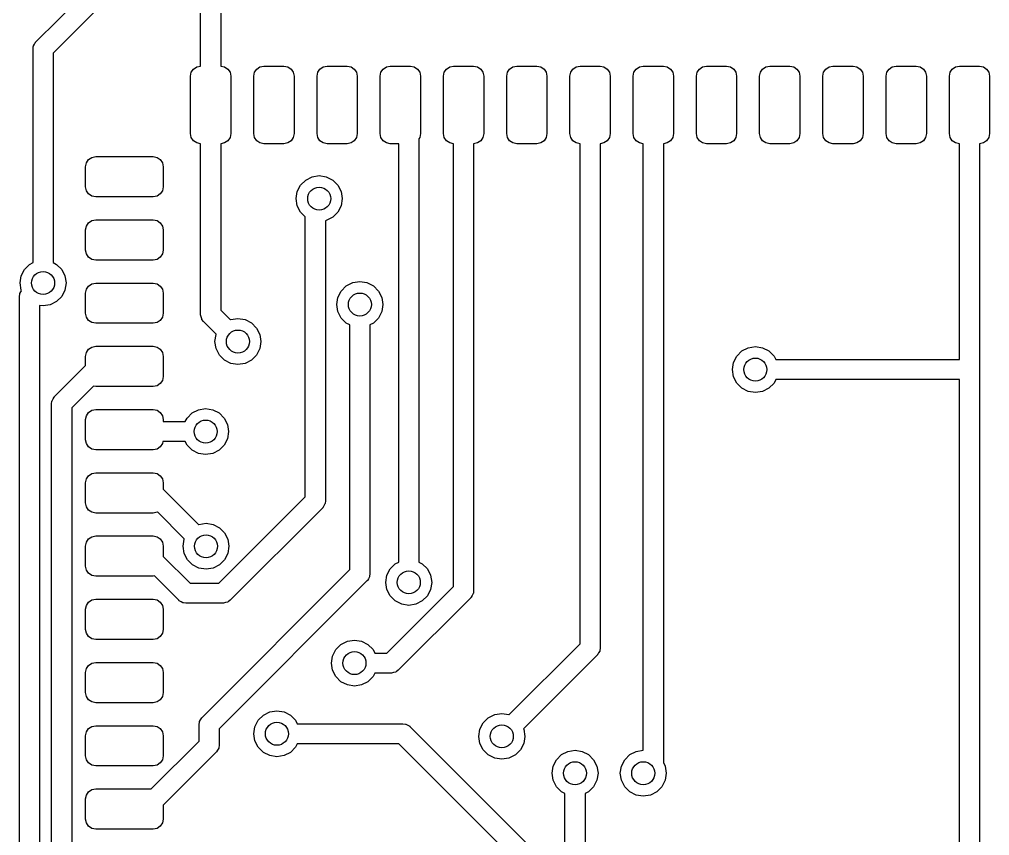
# Model space of a CAD drawing. Extents: x 50 to 376, y -141 to -43.
# Drawn here: x 180.94 to 197.82, y -80.77 to -66.57 of the extents above; entities that cross this region are included whole.
import ezdxf

# ---------------------------------------------------------------- set-up
doc = ezdxf.new("R2010")
doc.units = 0
doc.layers.add('BLACK', color=7, linetype='CONTINUOUS')

msp = doc.modelspace()

# ---------------------------------------------------------------- linework, layer by layer
at = {"layer": 'BLACK', "linetype": 'CONTINUOUS'}
for p, q in [((184.095, -67.378), (184.095, -63.4341)), ((184.445, -63.4369), (184.445, -67.378)), ((181.231, -66.9563), (183.002, -65.1855)), ((183.075, -65.6074), (181.53, -67.1525)), ((181.188, -67.0277), (181.207, -66.9958)), ((181.207, -66.9958), (181.225, -66.9629)), ((181.225, -66.9629), (181.229, -66.9603)), ((181.229, -66.9603), (181.231, -66.9563)), ((181.18, -67.08), (181.185, -67.0365)), ((181.18, -70.797), (181.18, -67.08)), ((181.185, -67.0365), (181.188, -67.0323)), ((181.188, -67.0323), (181.188, -67.0277)), ((181.53, -67.1525), (181.53, -70.797)), ((183.92, -67.553), (183.933, -67.486)), ((183.933, -67.486), (183.971, -67.4293)), ((183.971, -67.4293), (184.028, -67.3913)), ((184.028, -67.3913), (184.095, -67.378)), ((184.445, -67.378), (184.512, -67.3913)), ((184.512, -67.3913), (184.569, -67.4293)), ((184.569, -67.4293), (184.607, -67.486)), ((184.607, -67.486), (184.62, -67.553)), ((185.02, -67.553), (185.033, -67.486)), ((185.033, -67.486), (185.071, -67.4293)), ((185.071, -67.4293), (185.128, -67.3913)), ((185.128, -67.3913), (185.195, -67.378)), ((185.195, -67.378), (185.545, -67.378)), ((185.545, -67.378), (185.612, -67.3913)), ((185.612, -67.3913), (185.669, -67.4293)), ((185.669, -67.4293), (185.707, -67.486)), ((185.707, -67.486), (185.72, -67.553)), ((186.12, -67.553), (186.133, -67.486)), ((186.133, -67.486), (186.171, -67.4293)), ((186.171, -67.4293), (186.228, -67.3913)), ((186.228, -67.3913), (186.295, -67.378)), ((186.295, -67.378), (186.645, -67.378)), ((186.645, -67.378), (186.712, -67.3913)), ((186.712, -67.3913), (186.769, -67.4293)), ((186.769, -67.4293), (186.807, -67.486)), ((186.807, -67.486), (186.82, -67.553)), ((187.22, -67.553), (187.233, -67.486)), ((187.233, -67.486), (187.271, -67.4293)), ((187.271, -67.4293), (187.328, -67.3913)), ((187.328, -67.3913), (187.395, -67.378)), ((187.395, -67.378), (187.745, -67.378)), ((187.745, -67.378), (187.812, -67.3913)), ((187.812, -67.3913), (187.869, -67.4293)), ((187.869, -67.4293), (187.907, -67.486)), ((187.907, -67.486), (187.92, -67.553)), ((188.32, -67.553), (188.333, -67.486)), ((188.333, -67.486), (188.371, -67.4293)), ((188.371, -67.4293), (188.428, -67.3913)), ((188.428, -67.3913), (188.495, -67.378)), ((188.495, -67.378), (188.845, -67.378)), ((188.845, -67.378), (188.912, -67.3913)), ((188.912, -67.3913), (188.969, -67.4293)), ((188.969, -67.4293), (189.007, -67.486)), ((189.007, -67.486), (189.02, -67.553)), ((189.42, -67.553), (189.433, -67.486)), ((189.433, -67.486), (189.471, -67.4293)), ((189.471, -67.4293), (189.528, -67.3913)), ((189.528, -67.3913), (189.595, -67.378)), ((189.595, -67.378), (189.945, -67.378)), ((189.945, -67.378), (190.012, -67.3913)), ((190.012, -67.3913), (190.069, -67.4293)), ((190.069, -67.4293), (190.107, -67.486)), ((190.107, -67.486), (190.12, -67.553)), ((190.52, -67.553), (190.533, -67.486)), ((190.533, -67.486), (190.571, -67.4293)), ((190.571, -67.4293), (190.628, -67.3913)), ((190.628, -67.3913), (190.695, -67.378)), ((190.695, -67.378), (191.045, -67.378)), ((191.045, -67.378), (191.112, -67.3913)), ((191.112, -67.3913), (191.169, -67.4293)), ((191.169, -67.4293), (191.207, -67.486)), ((191.207, -67.486), (191.22, -67.553)), ((191.62, -67.553), (191.633, -67.486)), ((191.633, -67.486), (191.671, -67.4293)), ((191.671, -67.4293), (191.728, -67.3913)), ((191.728, -67.3913), (191.795, -67.378)), ((191.795, -67.378), (192.145, -67.378)), ((192.145, -67.378), (192.212, -67.3913)), ((192.212, -67.3913), (192.269, -67.4293)), ((192.269, -67.4293), (192.307, -67.486)), ((192.307, -67.486), (192.32, -67.553)), ((192.72, -67.553), (192.733, -67.486)), ((192.733, -67.486), (192.771, -67.4293)), ((192.771, -67.4293), (192.828, -67.3913)), ((192.828, -67.3913), (192.895, -67.378)), ((192.895, -67.378), (193.245, -67.378)), ((193.245, -67.378), (193.312, -67.3913)), ((193.312, -67.3913), (193.369, -67.4293)), ((193.369, -67.4293), (193.407, -67.486)), ((193.407, -67.486), (193.42, -67.553)), ((193.82, -67.553), (193.833, -67.486)), ((193.833, -67.486), (193.871, -67.4293)), ((193.871, -67.4293), (193.928, -67.3913)), ((193.928, -67.3913), (193.995, -67.378)), ((193.995, -67.378), (194.345, -67.378)), ((194.345, -67.378), (194.412, -67.3913)), ((194.412, -67.3913), (194.469, -67.4293)), ((194.469, -67.4293), (194.507, -67.486)), ((194.507, -67.486), (194.52, -67.553)), ((194.92, -67.553), (194.933, -67.486)), ((194.933, -67.486), (194.971, -67.4293)), ((194.971, -67.4293), (195.028, -67.3913)), ((195.028, -67.3913), (195.095, -67.378)), ((195.095, -67.378), (195.445, -67.378)), ((195.445, -67.378), (195.512, -67.3913)), ((195.512, -67.3913), (195.569, -67.4293)), ((195.569, -67.4293), (195.607, -67.486)), ((195.607, -67.486), (195.62, -67.553)), ((196.02, -67.553), (196.033, -67.486)), ((196.033, -67.486), (196.071, -67.4293)), ((196.071, -67.4293), (196.128, -67.3913)), ((196.128, -67.3913), (196.195, -67.378)), ((196.195, -67.378), (196.545, -67.378)), ((196.545, -67.378), (196.612, -67.3913)), ((196.612, -67.3913), (196.669, -67.4293)), ((196.669, -67.4293), (196.707, -67.486)), ((196.707, -67.486), (196.72, -67.553)), ((197.12, -67.553), (197.133, -67.486)), ((197.133, -67.486), (197.171, -67.4293)), ((197.171, -67.4293), (197.228, -67.3913)), ((197.228, -67.3913), (197.295, -67.378)), ((197.295, -67.378), (197.645, -67.378)), ((197.645, -67.378), (197.712, -67.3913)), ((197.712, -67.3913), (197.769, -67.4293)), ((197.769, -67.4293), (197.807, -67.486)), ((197.807, -67.486), (197.82, -67.553)), ((183.92, -68.553), (183.92, -67.553)), ((184.62, -67.553), (184.62, -68.553)), ((185.02, -68.553), (185.02, -67.553)), ((185.72, -67.553), (185.72, -68.553)), ((186.12, -68.553), (186.12, -67.553)), ((186.82, -67.553), (186.82, -68.553)), ((187.22, -68.553), (187.22, -67.553)), ((187.92, -67.553), (187.92, -68.553)), ((188.32, -68.553), (188.32, -67.553)), ((189.02, -67.553), (189.02, -68.553)), ((189.42, -68.553), (189.42, -67.553)), ((190.12, -67.553), (190.12, -68.553)), ((190.52, -68.553), (190.52, -67.553)), ((191.22, -67.553), (191.22, -68.553)), ((191.62, -68.553), (191.62, -67.553)), ((192.32, -67.553), (192.32, -68.553)), ((192.72, -68.553), (192.72, -67.553)), ((193.42, -67.553), (193.42, -68.553)), ((193.82, -68.553), (193.82, -67.553)), ((194.52, -67.553), (194.52, -68.553)), ((194.92, -68.553), (194.92, -67.553)), ((195.62, -67.553), (195.62, -68.553)), ((196.02, -68.553), (196.02, -67.553)), ((196.72, -67.553), (196.72, -68.553)), ((197.12, -68.553), (197.12, -67.553)), ((197.82, -67.553), (197.82, -68.553)), ((183.933, -68.62), (183.92, -68.553)), ((183.971, -68.6767), (183.933, -68.62)), ((184.028, -68.7147), (183.971, -68.6767)), ((184.569, -68.6767), (184.512, -68.7147)), ((184.607, -68.62), (184.569, -68.6767)), ((184.62, -68.553), (184.607, -68.62)), ((185.033, -68.62), (185.02, -68.553)), ((185.071, -68.6767), (185.033, -68.62)), ((185.128, -68.7147), (185.071, -68.6767)), ((185.669, -68.6767), (185.612, -68.7147)), ((185.707, -68.62), (185.669, -68.6767)), ((185.72, -68.553), (185.707, -68.62)), ((186.133, -68.62), (186.12, -68.553)), ((186.171, -68.6767), (186.133, -68.62)), ((186.228, -68.7147), (186.171, -68.6767)), ((186.769, -68.6767), (186.712, -68.7147)), ((186.807, -68.62), (186.769, -68.6767)), ((186.82, -68.553), (186.807, -68.62)), ((187.233, -68.62), (187.22, -68.553)), ((187.271, -68.6767), (187.233, -68.62)), ((187.328, -68.7147), (187.271, -68.6767)), ((187.907, -68.62), (187.892, -68.6425)), ((187.892, -68.6425), (187.892, -76.0056)), ((187.92, -68.553), (187.907, -68.62)), ((188.333, -68.62), (188.32, -68.553)), ((188.371, -68.6767), (188.333, -68.62)), ((188.428, -68.7147), (188.371, -68.6767)), ((188.969, -68.6767), (188.912, -68.7147)), ((189.007, -68.62), (188.969, -68.6767)), ((189.02, -68.553), (189.007, -68.62)), ((189.433, -68.62), (189.42, -68.553)), ((189.471, -68.6767), (189.433, -68.62)), ((189.528, -68.7147), (189.471, -68.6767)), ((190.069, -68.6767), (190.012, -68.7147)), ((190.107, -68.62), (190.069, -68.6767)), ((190.12, -68.553), (190.107, -68.62)), ((190.533, -68.62), (190.52, -68.553)), ((190.571, -68.6767), (190.533, -68.62)), ((190.628, -68.7147), (190.571, -68.6767)), ((191.169, -68.6767), (191.112, -68.7147)), ((191.207, -68.62), (191.169, -68.6767)), ((191.22, -68.553), (191.207, -68.62)), ((191.633, -68.62), (191.62, -68.553)), ((191.671, -68.6767), (191.633, -68.62)), ((191.728, -68.7147), (191.671, -68.6767)), ((192.269, -68.6767), (192.212, -68.7147)), ((192.307, -68.62), (192.269, -68.6767)), ((192.32, -68.553), (192.307, -68.62)), ((192.733, -68.62), (192.72, -68.553)), ((192.771, -68.6767), (192.733, -68.62)), ((192.828, -68.7147), (192.771, -68.6767)), ((193.369, -68.6767), (193.312, -68.7147)), ((193.407, -68.62), (193.369, -68.6767)), ((193.42, -68.553), (193.407, -68.62)), ((193.833, -68.62), (193.82, -68.553)), ((193.871, -68.6767), (193.833, -68.62)), ((193.928, -68.7147), (193.871, -68.6767)), ((194.469, -68.6767), (194.412, -68.7147)), ((194.507, -68.62), (194.469, -68.6767)), ((194.52, -68.553), (194.507, -68.62)), ((194.933, -68.62), (194.92, -68.553)), ((194.971, -68.6767), (194.933, -68.62)), ((195.028, -68.7147), (194.971, -68.6767)), ((195.569, -68.6767), (195.512, -68.7147)), ((195.607, -68.62), (195.569, -68.6767)), ((195.62, -68.553), (195.607, -68.62)), ((196.033, -68.62), (196.02, -68.553)), ((196.071, -68.6767), (196.033, -68.62)), ((196.128, -68.7147), (196.071, -68.6767)), ((196.669, -68.6767), (196.612, -68.7147)), ((196.707, -68.62), (196.669, -68.6767)), ((196.72, -68.553), (196.707, -68.62)), ((197.133, -68.62), (197.12, -68.553)), ((197.171, -68.6767), (197.133, -68.62)), ((197.228, -68.7147), (197.171, -68.6767)), ((197.769, -68.6767), (197.712, -68.7147)), ((197.807, -68.62), (197.769, -68.6767)), ((197.82, -68.553), (197.807, -68.62)), ((184.095, -68.728), (184.028, -68.7147)), ((184.095, -71.6954), (184.095, -68.728)), ((184.512, -68.7147), (184.445, -68.728)), ((184.445, -68.728), (184.445, -71.6229)), ((185.195, -68.728), (185.128, -68.7147)), ((185.545, -68.728), (185.195, -68.728)), ((185.612, -68.7147), (185.545, -68.728)), ((186.295, -68.728), (186.228, -68.7147)), ((186.645, -68.728), (186.295, -68.728)), ((186.712, -68.7147), (186.645, -68.728)), ((187.395, -68.728), (187.328, -68.7147)), ((187.542, -68.728), (187.395, -68.728)), ((187.542, -76.0056), (187.542, -68.728)), ((188.495, -68.728), (188.428, -68.7147)), ((188.495, -76.4304), (188.495, -68.728)), ((188.912, -68.7147), (188.845, -68.728)), ((188.845, -68.728), (188.845, -76.5029)), ((189.595, -68.728), (189.528, -68.7147)), ((189.945, -68.728), (189.595, -68.728)), ((190.012, -68.7147), (189.945, -68.728)), ((190.695, -68.728), (190.628, -68.7147)), ((190.695, -77.4311), (190.695, -68.728)), ((191.112, -68.7147), (191.045, -68.728)), ((191.045, -68.728), (191.045, -77.5036)), ((191.795, -68.728), (191.728, -68.7147)), ((191.795, -79.2801), (191.795, -68.728)), ((192.212, -68.7147), (192.145, -68.728)), ((192.145, -68.728), (192.145, -79.4964)), ((192.895, -68.728), (192.828, -68.7147)), ((193.245, -68.728), (192.895, -68.728)), ((193.312, -68.7147), (193.245, -68.728)), ((193.995, -68.728), (193.928, -68.7147)), ((194.345, -68.728), (193.995, -68.728)), ((194.412, -68.7147), (194.345, -68.728)), ((195.095, -68.728), (195.028, -68.7147)), ((195.445, -68.728), (195.095, -68.728)), ((195.512, -68.7147), (195.445, -68.728)), ((196.195, -68.728), (196.128, -68.7147)), ((196.545, -68.728), (196.195, -68.728)), ((196.612, -68.7147), (196.545, -68.728)), ((197.295, -68.728), (197.228, -68.7147)), ((197.295, -72.4829), (197.295, -68.728)), ((197.712, -68.7147), (197.645, -68.728)), ((197.645, -68.728), (197.645, -80.878)), ((182.108, -69.061), (182.146, -69.0043)), ((182.146, -69.0043), (182.203, -68.9663)), ((182.203, -68.9663), (182.27, -68.953)), ((182.27, -68.953), (183.27, -68.953)), ((183.27, -68.953), (183.337, -68.9663)), ((183.337, -68.9663), (183.394, -69.0043)), ((183.394, -69.0043), (183.432, -69.061)), ((182.095, -69.128), (182.108, -69.061)), ((182.095, -69.478), (182.095, -69.128)), ((183.432, -69.061), (183.445, -69.128)), ((183.445, -69.128), (183.445, -69.478)), ((185.834, -69.4488), (185.923, -69.3603)), ((185.923, -69.3603), (186.034, -69.3035)), ((186.034, -69.3035), (186.158, -69.2839)), ((186.158, -69.2839), (186.282, -69.3035)), ((186.282, -69.3035), (186.393, -69.3603)), ((186.393, -69.3603), (186.482, -69.4488)), ((182.108, -69.545), (182.095, -69.478)), ((183.445, -69.478), (183.432, -69.545)), ((185.777, -69.5603), (185.834, -69.4488)), ((186.482, -69.4488), (186.538, -69.5603)), ((182.146, -69.6017), (182.108, -69.545)), ((182.203, -69.6397), (182.146, -69.6017)), ((182.27, -69.653), (182.203, -69.6397)), ((183.27, -69.653), (182.27, -69.653)), ((183.337, -69.6397), (183.27, -69.653)), ((183.394, -69.6017), (183.337, -69.6397)), ((183.432, -69.545), (183.394, -69.6017)), ((185.758, -69.6839), (185.777, -69.5603)), ((185.777, -69.8075), (185.758, -69.6839)), ((186.538, -69.5603), (186.558, -69.6839)), ((186.558, -69.6839), (186.538, -69.8075)), ((185.834, -69.919), (185.777, -69.8075)), ((186.538, -69.8075), (186.482, -69.919)), ((185.915, -69.9999), (185.834, -69.919)), ((185.915, -74.8706), (185.915, -69.9999)), ((186.393, -70.0075), (186.282, -70.0643)), ((186.482, -69.919), (186.393, -70.0075)), ((182.095, -70.228), (182.108, -70.161)), ((182.108, -70.161), (182.146, -70.1043)), ((182.146, -70.1043), (182.203, -70.0663)), ((182.203, -70.0663), (182.27, -70.053)), ((182.27, -70.053), (183.27, -70.053)), ((183.27, -70.053), (183.337, -70.0663)), ((183.337, -70.0663), (183.394, -70.1043)), ((183.394, -70.1043), (183.432, -70.161)), ((183.432, -70.161), (183.445, -70.228)), ((186.282, -70.0643), (186.265, -70.0669)), ((186.265, -70.0669), (186.265, -74.9431)), ((182.095, -70.578), (182.095, -70.228)), ((183.445, -70.228), (183.445, -70.578)), ((182.108, -70.645), (182.095, -70.578)), ((182.146, -70.7017), (182.108, -70.645)), ((182.203, -70.7397), (182.146, -70.7017)), ((183.394, -70.7017), (183.337, -70.7397)), ((183.432, -70.645), (183.394, -70.7017)), ((183.445, -70.578), (183.432, -70.645)), ((181.031, -70.9161), (181.12, -70.8276)), ((181.12, -70.8276), (181.18, -70.797)), ((181.53, -70.797), (181.59, -70.8276)), ((181.59, -70.8276), (181.679, -70.9161)), ((182.27, -70.753), (182.203, -70.7397)), ((183.27, -70.753), (182.27, -70.753)), ((183.337, -70.7397), (183.27, -70.753)), ((180.955, -71.1512), (180.975, -71.0276)), ((180.975, -71.0276), (181.031, -70.9161)), ((181.679, -70.9161), (181.735, -71.0276)), ((181.735, -71.0276), (181.755, -71.1512)), ((180.975, -71.2748), (180.955, -71.1512)), ((181.755, -71.1512), (181.735, -71.2748)), ((182.108, -71.261), (182.146, -71.2043)), ((182.146, -71.2043), (182.203, -71.1663)), ((182.203, -71.1663), (182.27, -71.153)), ((182.27, -71.153), (183.27, -71.153)), ((183.27, -71.153), (183.337, -71.1663)), ((183.337, -71.1663), (183.394, -71.2043)), ((183.394, -71.2043), (183.432, -71.261)), ((186.542, -71.2907), (186.63, -71.2022)), ((186.63, -71.2022), (186.742, -71.1454)), ((186.742, -71.1454), (186.865, -71.1258)), ((186.865, -71.1258), (186.989, -71.1454)), ((186.989, -71.1454), (187.101, -71.2022)), ((187.101, -71.2022), (187.189, -71.2907)), ((180.943, -71.3884), (180.948, -71.3449)), ((180.943, -101.526), (180.943, -71.3884)), ((180.948, -71.3449), (180.951, -71.3407)), ((180.951, -71.3361), (180.97, -71.3042)), ((180.951, -71.3407), (180.951, -71.3361)), ((180.97, -71.3042), (180.98, -71.2856)), ((180.98, -71.2856), (180.975, -71.2748)), ((181.679, -71.3863), (181.59, -71.4748)), ((181.735, -71.2748), (181.679, -71.3863)), ((182.095, -71.328), (182.108, -71.261)), ((182.095, -71.678), (182.095, -71.328)), ((183.432, -71.261), (183.445, -71.328)), ((183.445, -71.328), (183.445, -71.678)), ((186.485, -71.4022), (186.542, -71.2907)), ((187.189, -71.2907), (187.246, -71.4022)), ((181.355, -71.5512), (181.293, -71.5413)), ((181.293, -71.5413), (181.293, -101.454)), ((181.479, -71.5316), (181.355, -71.5512)), ((181.59, -71.4748), (181.479, -71.5316)), ((186.465, -71.5258), (186.485, -71.4022)), ((186.485, -71.6494), (186.465, -71.5258)), ((187.246, -71.4022), (187.266, -71.5258)), ((187.266, -71.5258), (187.246, -71.6494)), ((182.108, -71.745), (182.095, -71.678)), ((183.445, -71.678), (183.432, -71.745)), ((184.096, -71.7), (184.095, -71.6954)), ((184.095, -71.7046), (184.096, -71.7)), ((184.106, -71.7403), (184.095, -71.7046)), ((184.445, -71.6229), (184.614, -71.7923)), ((186.542, -71.7609), (186.485, -71.6494)), ((187.246, -71.6494), (187.189, -71.7609)), ((182.146, -71.8017), (182.108, -71.745)), ((182.203, -71.8397), (182.146, -71.8017)), ((182.27, -71.853), (182.203, -71.8397)), ((183.27, -71.853), (182.27, -71.853)), ((183.337, -71.8397), (183.27, -71.853)), ((183.394, -71.8017), (183.337, -71.8397)), ((183.432, -71.745), (183.394, -71.8017)), ((184.115, -71.7765), (184.106, -71.7403)), ((184.118, -71.78), (184.115, -71.7765)), ((184.119, -71.7845), (184.118, -71.78)), ((184.146, -71.8191), (184.119, -71.7845)), ((184.367, -72.0398), (184.146, -71.8191)), ((184.614, -71.7923), (184.621, -71.7892)), ((184.621, -71.7892), (184.744, -71.7696)), ((184.744, -71.7696), (184.868, -71.7892)), ((184.868, -71.7892), (184.979, -71.846)), ((184.979, -71.846), (185.068, -71.9345)), ((186.63, -71.8494), (186.542, -71.7609)), ((186.69, -71.88), (186.63, -71.8494)), ((186.69, -76.1387), (186.69, -71.88)), ((187.101, -71.8494), (187.04, -71.88)), ((187.04, -71.88), (187.04, -76.2112)), ((187.189, -71.7609), (187.101, -71.8494)), ((184.344, -72.1696), (184.364, -72.046)), ((184.364, -72.046), (184.367, -72.0398)), ((185.068, -71.9345), (185.125, -72.046)), ((185.125, -72.046), (185.144, -72.1696)), ((184.364, -72.2932), (184.344, -72.1696)), ((185.144, -72.1696), (185.125, -72.2932)), ((182.095, -72.428), (182.108, -72.361)), ((182.108, -72.361), (182.146, -72.3043)), ((182.146, -72.3043), (182.203, -72.2663)), ((182.203, -72.2663), (182.27, -72.253)), ((182.27, -72.253), (183.27, -72.253)), ((183.27, -72.253), (183.337, -72.2663)), ((183.337, -72.2663), (183.394, -72.3043)), ((183.394, -72.3043), (183.432, -72.361)), ((183.432, -72.361), (183.445, -72.428)), ((184.421, -72.4047), (184.364, -72.2932)), ((185.125, -72.2932), (185.068, -72.4047)), ((193.422, -72.4228), (193.511, -72.3343)), ((193.511, -72.3343), (193.622, -72.2775)), ((193.622, -72.2775), (193.746, -72.2579)), ((193.746, -72.2579), (193.87, -72.2775)), ((193.87, -72.2775), (193.981, -72.3343)), ((193.981, -72.3343), (194.07, -72.4228)), ((182.095, -72.5883), (182.095, -72.428)), ((183.445, -72.428), (183.445, -72.778)), ((184.509, -72.4932), (184.421, -72.4047)), ((184.621, -72.55), (184.509, -72.4932)), ((184.744, -72.5696), (184.621, -72.55)), ((184.868, -72.55), (184.744, -72.5696)), ((184.979, -72.4932), (184.868, -72.55)), ((185.068, -72.4047), (184.979, -72.4932)), ((193.346, -72.6579), (193.366, -72.5343)), ((193.366, -72.5343), (193.422, -72.4228)), ((194.07, -72.4228), (194.1, -72.4829)), ((194.1, -72.4829), (197.295, -72.4829)), ((181.555, -73.1283), (182.095, -72.5883)), ((193.366, -72.7815), (193.346, -72.6579)), ((183.394, -72.9017), (183.337, -72.9397)), ((183.432, -72.845), (183.394, -72.9017)), ((183.445, -72.778), (183.432, -72.845)), ((193.422, -72.893), (193.366, -72.7815)), ((193.511, -72.9815), (193.422, -72.893)), ((194.07, -72.893), (193.981, -72.9815)), ((194.1, -72.8329), (194.07, -72.893)), ((197.295, -72.8329), (194.1, -72.8329)), ((197.295, -80.878), (197.295, -72.8329)), ((182.233, -72.9456), (181.854, -73.3245)), ((182.27, -72.953), (182.233, -72.9456)), ((183.27, -72.953), (182.27, -72.953)), ((183.337, -72.9397), (183.27, -72.953)), ((193.622, -73.0383), (193.511, -72.9815)), ((193.746, -73.0579), (193.622, -73.0383)), ((193.87, -73.0383), (193.746, -73.0579)), ((193.981, -72.9815), (193.87, -73.0383)), ((181.504, -73.252), (181.509, -73.2085)), ((181.509, -73.2085), (181.512, -73.2043)), ((181.512, -73.1997), (181.531, -73.1678)), ((181.512, -73.2043), (181.512, -73.1997)), ((181.531, -73.1678), (181.549, -73.1349)), ((181.549, -73.1349), (181.553, -73.1323)), ((181.553, -73.1323), (181.555, -73.1283)), ((181.504, -98.2344), (181.504, -73.252)), ((181.854, -73.3245), (181.854, -98.1619)), ((182.108, -73.461), (182.146, -73.4043)), ((182.146, -73.4043), (182.203, -73.3663)), ((182.203, -73.3663), (182.27, -73.353)), ((182.27, -73.353), (183.27, -73.353)), ((183.27, -73.353), (183.337, -73.3663)), ((183.337, -73.3663), (183.394, -73.4043)), ((183.394, -73.4043), (183.432, -73.461)), ((183.859, -73.5012), (183.947, -73.4127)), ((183.947, -73.4127), (184.059, -73.3559)), ((184.059, -73.3559), (184.183, -73.3363)), ((184.183, -73.3363), (184.306, -73.3559)), ((184.306, -73.3559), (184.418, -73.4127)), ((184.418, -73.4127), (184.506, -73.5012)), ((182.095, -73.528), (182.108, -73.461)), ((182.095, -73.878), (182.095, -73.528)), ((183.432, -73.461), (183.445, -73.528)), ((183.445, -73.528), (183.445, -73.5613)), ((183.445, -73.5613), (183.828, -73.5613)), ((183.828, -73.5613), (183.859, -73.5012)), ((184.506, -73.5012), (184.563, -73.6127)), ((184.563, -73.6127), (184.582, -73.7363)), ((184.582, -73.7363), (184.563, -73.8599)), ((182.108, -73.945), (182.095, -73.878)), ((183.438, -73.9113), (183.432, -73.945)), ((183.828, -73.9113), (183.438, -73.9113)), ((183.859, -73.9714), (183.828, -73.9113)), ((184.563, -73.8599), (184.506, -73.9714)), ((182.146, -74.0017), (182.108, -73.945)), ((182.203, -74.0397), (182.146, -74.0017)), ((182.27, -74.053), (182.203, -74.0397)), ((183.27, -74.053), (182.27, -74.053)), ((183.337, -74.0397), (183.27, -74.053)), ((183.394, -74.0017), (183.337, -74.0397)), ((183.432, -73.945), (183.394, -74.0017)), ((183.947, -74.0599), (183.859, -73.9714)), ((184.059, -74.1167), (183.947, -74.0599)), ((184.418, -74.0599), (184.306, -74.1167)), ((184.506, -73.9714), (184.418, -74.0599)), ((184.183, -74.1363), (184.059, -74.1167)), ((184.306, -74.1167), (184.183, -74.1363)), ((182.095, -74.628), (182.108, -74.561)), ((182.108, -74.561), (182.146, -74.5043)), ((182.146, -74.5043), (182.203, -74.4663)), ((182.203, -74.4663), (182.27, -74.453)), ((182.27, -74.453), (183.27, -74.453)), ((183.27, -74.453), (183.337, -74.4663)), ((183.337, -74.4663), (183.394, -74.5043)), ((183.394, -74.5043), (183.432, -74.561)), ((183.432, -74.561), (183.445, -74.628)), ((182.095, -74.978), (182.095, -74.628)), ((183.445, -74.628), (183.445, -74.7411)), ((183.445, -74.7411), (184.059, -75.3552)), ((184.412, -76.3736), (185.915, -74.8706)), ((182.108, -75.045), (182.095, -74.978)), ((182.146, -75.1017), (182.108, -75.045)), ((182.203, -75.1397), (182.146, -75.1017)), ((186.214, -75.0668), (184.608, -76.6723)), ((186.216, -75.0628), (186.214, -75.0668)), ((186.22, -75.0602), (186.216, -75.0628)), ((186.238, -75.0273), (186.22, -75.0602)), ((186.257, -74.9954), (186.238, -75.0273)), ((186.26, -74.9866), (186.257, -74.9908)), ((186.257, -74.9908), (186.257, -74.9954)), ((186.265, -74.9431), (186.26, -74.9866)), ((182.27, -75.153), (182.203, -75.1397)), ((183.27, -75.153), (182.27, -75.153)), ((183.337, -75.1397), (183.27, -75.153)), ((183.344, -75.135), (183.337, -75.1397)), ((183.812, -75.6027), (183.344, -75.135)), ((184.059, -75.3552), (184.065, -75.3521)), ((184.065, -75.3521), (184.189, -75.3325)), ((184.189, -75.3325), (184.313, -75.3521)), ((184.313, -75.3521), (184.424, -75.4089)), ((184.424, -75.4089), (184.513, -75.4974)), ((182.108, -75.661), (182.146, -75.6043)), ((182.146, -75.6043), (182.203, -75.5663)), ((182.203, -75.5663), (182.27, -75.553)), ((182.27, -75.553), (183.27, -75.553)), ((183.27, -75.553), (183.337, -75.5663)), ((183.337, -75.5663), (183.394, -75.6043)), ((183.394, -75.6043), (183.432, -75.661)), ((183.789, -75.7325), (183.808, -75.6089)), ((183.808, -75.6089), (183.812, -75.6027)), ((184.513, -75.4974), (184.569, -75.6089)), ((184.569, -75.6089), (184.589, -75.7325)), ((182.095, -75.728), (182.108, -75.661)), ((182.095, -76.078), (182.095, -75.728)), ((183.432, -75.661), (183.445, -75.728)), ((183.445, -75.728), (183.445, -75.9069)), ((183.808, -75.8561), (183.789, -75.7325)), ((184.589, -75.7325), (184.569, -75.8561)), ((183.445, -75.9069), (183.912, -76.3736)), ((183.865, -75.9676), (183.808, -75.8561)), ((184.569, -75.8561), (184.513, -75.9676)), ((182.108, -76.145), (182.095, -76.078)), ((183.954, -76.0561), (183.865, -75.9676)), ((184.065, -76.1129), (183.954, -76.0561)), ((184.189, -76.1325), (184.065, -76.1129)), ((184.313, -76.1129), (184.189, -76.1325)), ((184.424, -76.0561), (184.313, -76.1129)), ((184.513, -75.9676), (184.424, -76.0561)), ((187.393, -76.1247), (187.481, -76.0362)), ((187.481, -76.0362), (187.542, -76.0056)), ((187.892, -76.0056), (187.952, -76.0362)), ((187.952, -76.0362), (188.04, -76.1247)), ((182.146, -76.2017), (182.108, -76.145)), ((182.203, -76.2397), (182.146, -76.2017)), ((182.27, -76.253), (182.203, -76.2397)), ((183.27, -76.253), (182.27, -76.253)), ((183.292, -76.2487), (183.27, -76.253)), ((183.715, -76.6723), (183.292, -76.2487)), ((184.12, -78.7093), (186.69, -76.1387)), ((187.032, -76.2635), (187.013, -76.2954)), ((187.033, -76.2589), (187.032, -76.2635)), ((187.035, -76.2547), (187.033, -76.2589)), ((187.04, -76.2112), (187.035, -76.2547)), ((187.317, -76.3598), (187.336, -76.2362)), ((187.336, -76.2362), (187.393, -76.1247)), ((188.04, -76.1247), (188.097, -76.2362)), ((188.097, -76.2362), (188.117, -76.3598)), ((183.912, -76.3736), (184.412, -76.3736)), ((186.989, -76.3349), (184.419, -78.9055)), ((186.992, -76.3309), (186.989, -76.3349)), ((186.996, -76.3283), (186.992, -76.3309)), ((187.013, -76.2954), (186.996, -76.3283)), ((187.336, -76.4834), (187.317, -76.3598)), ((187.336, -77.5896), (188.495, -76.4304)), ((188.117, -76.3598), (188.097, -76.4834)), ((187.393, -76.5949), (187.336, -76.4834)), ((187.481, -76.6834), (187.393, -76.5949)), ((188.04, -76.5949), (187.952, -76.6834)), ((188.097, -76.4834), (188.04, -76.5949)), ((188.8, -76.62), (188.796, -76.6226)), ((188.818, -76.5871), (188.8, -76.62)), ((188.837, -76.5552), (188.818, -76.5871)), ((188.84, -76.5464), (188.837, -76.5506)), ((188.837, -76.5506), (188.837, -76.5552)), ((188.845, -76.5029), (188.84, -76.5464)), ((182.095, -76.828), (182.108, -76.761)), ((182.108, -76.761), (182.146, -76.7043)), ((182.146, -76.7043), (182.203, -76.6663)), ((182.203, -76.6663), (182.27, -76.653)), ((182.27, -76.653), (183.27, -76.653)), ((183.27, -76.653), (183.337, -76.6663)), ((183.337, -76.6663), (183.394, -76.7043)), ((183.394, -76.7043), (183.432, -76.761)), ((183.432, -76.761), (183.445, -76.828)), ((183.719, -76.6748), (183.715, -76.6723)), ((183.722, -76.6786), (183.719, -76.6748)), ((183.755, -76.6963), (183.722, -76.6786)), ((183.787, -76.7156), (183.755, -76.6963)), ((183.792, -76.7159), (183.787, -76.7156)), ((183.796, -76.7181), (183.792, -76.7159)), ((183.839, -76.7236), (183.796, -76.7181)), ((184.485, -76.7236), (183.839, -76.7236)), ((184.489, -76.7225), (184.485, -76.7236)), ((184.494, -76.7234), (184.489, -76.7225)), ((184.53, -76.7126), (184.494, -76.7234)), ((184.566, -76.7037), (184.53, -76.7126)), ((184.569, -76.7006), (184.566, -76.7037)), ((184.574, -76.6992), (184.569, -76.7006)), ((184.608, -76.6723), (184.574, -76.6992)), ((187.593, -76.7402), (187.481, -76.6834)), ((188.794, -76.6266), (187.532, -77.8883)), ((187.717, -76.7598), (187.593, -76.7402)), ((187.84, -76.7402), (187.717, -76.7598)), ((187.952, -76.6834), (187.84, -76.7402)), ((188.796, -76.6226), (188.794, -76.6266)), ((182.095, -77.178), (182.095, -76.828)), ((183.445, -76.828), (183.445, -77.178)), ((182.108, -77.245), (182.095, -77.178)), ((182.146, -77.3017), (182.108, -77.245)), ((183.432, -77.245), (183.394, -77.3017)), ((183.445, -77.178), (183.432, -77.245)), ((182.203, -77.3397), (182.146, -77.3017)), ((182.27, -77.353), (182.203, -77.3397)), ((183.27, -77.353), (182.27, -77.353)), ((183.337, -77.3397), (183.27, -77.353)), ((183.394, -77.3017), (183.337, -77.3397)), ((186.448, -77.5295), (186.536, -77.441)), ((186.536, -77.441), (186.648, -77.3842)), ((186.648, -77.3842), (186.772, -77.3646)), ((186.772, -77.3646), (186.895, -77.3842)), ((186.895, -77.3842), (187.007, -77.441)), ((187.007, -77.441), (187.095, -77.5295)), ((189.465, -78.6613), (190.695, -77.4311)), ((186.391, -77.641), (186.448, -77.5295)), ((187.095, -77.5295), (187.126, -77.5896)), ((187.126, -77.5896), (187.336, -77.5896)), ((190.994, -77.6273), (189.712, -78.9088)), ((190.996, -77.6233), (190.994, -77.6273)), ((191, -77.6207), (190.996, -77.6233)), ((191.018, -77.5878), (191, -77.6207)), ((191.037, -77.5559), (191.018, -77.5878)), ((191.04, -77.5471), (191.037, -77.5513)), ((191.037, -77.5513), (191.037, -77.5559)), ((191.045, -77.5036), (191.04, -77.5471)), ((182.146, -77.8043), (182.203, -77.7663)), ((182.203, -77.7663), (182.27, -77.753)), ((182.27, -77.753), (183.27, -77.753)), ((183.27, -77.753), (183.337, -77.7663)), ((183.337, -77.7663), (183.394, -77.8043)), ((186.372, -77.7646), (186.391, -77.641)), ((186.391, -77.8882), (186.372, -77.7646)), ((182.095, -77.928), (182.108, -77.861)), ((182.095, -78.278), (182.095, -77.928)), ((182.108, -77.861), (182.146, -77.8043)), ((183.394, -77.8043), (183.432, -77.861)), ((183.432, -77.861), (183.445, -77.928)), ((183.445, -77.928), (183.445, -78.278)), ((186.448, -77.9997), (186.391, -77.8882)), ((187.126, -77.9396), (187.095, -77.9997)), ((187.408, -77.9396), (187.126, -77.9396)), ((187.413, -77.9385), (187.408, -77.9396)), ((187.417, -77.9394), (187.413, -77.9385)), ((187.453, -77.9286), (187.417, -77.9394)), ((187.489, -77.9197), (187.453, -77.9286)), ((187.493, -77.9166), (187.489, -77.9197)), ((187.497, -77.9152), (187.493, -77.9166)), ((187.532, -77.8883), (187.497, -77.9152)), ((186.536, -78.0882), (186.448, -77.9997)), ((186.648, -78.145), (186.536, -78.0882)), ((187.007, -78.0882), (186.895, -78.145)), ((187.095, -77.9997), (187.007, -78.0882)), ((182.108, -78.345), (182.095, -78.278)), ((183.445, -78.278), (183.432, -78.345)), ((186.772, -78.1646), (186.648, -78.145)), ((186.895, -78.145), (186.772, -78.1646)), ((182.146, -78.4017), (182.108, -78.345)), ((182.203, -78.4397), (182.146, -78.4017)), ((182.27, -78.453), (182.203, -78.4397)), ((183.27, -78.453), (182.27, -78.453)), ((183.337, -78.4397), (183.27, -78.453)), ((183.394, -78.4017), (183.337, -78.4397)), ((183.432, -78.345), (183.394, -78.4017)), ((185.187, -78.6704), (185.298, -78.6136)), ((185.298, -78.6136), (185.422, -78.594)), ((185.422, -78.594), (185.546, -78.6136)), ((185.546, -78.6136), (185.657, -78.6704)), ((189.211, -78.6582), (189.335, -78.6386)), ((189.335, -78.6386), (189.459, -78.6582)), ((184.069, -78.833), (184.074, -78.7895)), ((184.074, -78.7895), (184.076, -78.7853)), ((184.076, -78.7853), (184.077, -78.7807)), ((184.077, -78.7807), (184.096, -78.7488)), ((184.096, -78.7488), (184.114, -78.7159)), ((184.114, -78.7159), (184.118, -78.7133)), ((184.118, -78.7133), (184.12, -78.7093)), ((185.041, -78.8704), (185.098, -78.7589)), ((185.098, -78.7589), (185.187, -78.6704)), ((185.657, -78.6704), (185.746, -78.7589)), ((185.746, -78.7589), (185.776, -78.819)), ((188.955, -78.915), (189.011, -78.8035)), ((189.011, -78.8035), (189.1, -78.715)), ((189.1, -78.715), (189.211, -78.6582)), ((189.459, -78.6582), (189.465, -78.6613)), ((182.095, -79.028), (182.108, -78.961)), ((182.108, -78.961), (182.146, -78.9043)), ((182.146, -78.9043), (182.203, -78.8663)), ((182.203, -78.8663), (182.27, -78.853)), ((182.27, -78.853), (183.27, -78.853)), ((183.27, -78.853), (183.337, -78.8663)), ((183.337, -78.8663), (183.394, -78.9043)), ((183.394, -78.9043), (183.432, -78.961)), ((183.432, -78.961), (183.445, -79.028)), ((184.069, -79.1199), (184.069, -78.833)), ((184.419, -78.9055), (184.419, -79.1924)), ((185.022, -78.994), (185.041, -78.8704)), ((185.776, -78.819), (187.614, -78.819)), ((187.614, -78.819), (187.658, -78.8245)), ((187.658, -78.8245), (187.662, -78.8267)), ((187.662, -78.8267), (187.667, -78.827)), ((187.667, -78.827), (187.699, -78.8463)), ((187.699, -78.8463), (187.732, -78.864)), ((187.732, -78.864), (187.734, -78.8678)), ((187.734, -78.8678), (187.738, -78.8703)), ((187.738, -78.8703), (189.746, -80.878)), ((188.935, -79.0386), (188.955, -78.915)), ((189.712, -78.9088), (189.715, -78.915)), ((189.715, -78.915), (189.735, -79.0386)), ((182.095, -79.378), (182.095, -79.028)), ((183.236, -79.953), (184.069, -79.1199)), ((183.445, -79.028), (183.445, -79.378)), ((185.041, -79.1176), (185.022, -78.994)), ((185.098, -79.2291), (185.041, -79.1176)), ((188.955, -79.1622), (188.935, -79.0386)), ((189.735, -79.0386), (189.715, -79.1622)), ((184.367, -79.3161), (183.445, -80.2386)), ((184.37, -79.3121), (184.367, -79.3161)), ((184.374, -79.3095), (184.37, -79.3121)), ((184.391, -79.2766), (184.374, -79.3095)), ((184.411, -79.2447), (184.391, -79.2766)), ((184.413, -79.2359), (184.411, -79.2401)), ((184.411, -79.2401), (184.411, -79.2447)), ((184.419, -79.1924), (184.413, -79.2359)), ((185.187, -79.3176), (185.098, -79.2291)), ((185.298, -79.3744), (185.187, -79.3176)), ((185.657, -79.3176), (185.546, -79.3744)), ((185.746, -79.2291), (185.657, -79.3176)), ((185.776, -79.169), (185.746, -79.2291)), ((187.542, -79.169), (185.776, -79.169)), ((189.421, -81.048), (187.542, -79.169)), ((189.011, -79.2737), (188.955, -79.1622)), ((189.1, -79.3622), (189.011, -79.2737)), ((189.659, -79.2737), (189.57, -79.3622)), ((189.715, -79.1622), (189.659, -79.2737)), ((190.372, -79.3565), (190.484, -79.2997)), ((190.484, -79.2997), (190.608, -79.2801)), ((190.608, -79.2801), (190.731, -79.2997)), ((190.731, -79.2997), (190.843, -79.3565)), ((191.56, -79.3565), (191.672, -79.2997)), ((191.672, -79.2997), (191.795, -79.2801)), ((182.108, -79.445), (182.095, -79.378)), ((182.146, -79.5017), (182.108, -79.445)), ((183.432, -79.445), (183.394, -79.5017)), ((183.445, -79.378), (183.432, -79.445)), ((185.422, -79.394), (185.298, -79.3744)), ((185.546, -79.3744), (185.422, -79.394)), ((189.211, -79.419), (189.1, -79.3622)), ((189.335, -79.4386), (189.211, -79.419)), ((189.459, -79.419), (189.335, -79.4386)), ((189.57, -79.3622), (189.459, -79.419)), ((190.227, -79.5565), (190.284, -79.445)), ((190.284, -79.445), (190.372, -79.3565)), ((190.843, -79.3565), (190.931, -79.445)), ((190.931, -79.445), (190.988, -79.5565)), ((191.415, -79.5565), (191.472, -79.445)), ((191.472, -79.445), (191.56, -79.3565)), ((182.203, -79.5397), (182.146, -79.5017)), ((182.27, -79.553), (182.203, -79.5397)), ((183.27, -79.553), (182.27, -79.553)), ((183.337, -79.5397), (183.27, -79.553)), ((183.394, -79.5017), (183.337, -79.5397)), ((190.208, -79.6801), (190.227, -79.5565)), ((190.988, -79.5565), (191.008, -79.6801)), ((191.395, -79.6801), (191.415, -79.5565)), ((192.145, -79.4964), (192.176, -79.5565)), ((192.176, -79.5565), (192.195, -79.6801)), ((190.227, -79.8037), (190.208, -79.6801)), ((190.284, -79.9152), (190.227, -79.8037)), ((190.988, -79.8037), (190.931, -79.9152)), ((191.008, -79.6801), (190.988, -79.8037)), ((191.415, -79.8037), (191.395, -79.6801)), ((191.472, -79.9152), (191.415, -79.8037)), ((192.176, -79.8037), (192.119, -79.9152)), ((192.195, -79.6801), (192.176, -79.8037)), ((182.146, -80.0043), (182.203, -79.9663)), ((182.203, -79.9663), (182.27, -79.953)), ((182.27, -79.953), (183.236, -79.953)), ((190.372, -80.0037), (190.284, -79.9152)), ((190.931, -79.9152), (190.843, -80.0037)), ((191.56, -80.0037), (191.472, -79.9152)), ((192.119, -79.9152), (192.03, -80.0037)), ((182.095, -80.128), (182.108, -80.061)), ((182.095, -80.478), (182.095, -80.128)), ((182.108, -80.061), (182.146, -80.0043)), ((190.433, -80.0343), (190.372, -80.0037)), ((190.433, -81.2906), (190.433, -80.0343)), ((190.843, -80.0037), (190.783, -80.0343)), ((190.783, -80.0343), (190.783, -80.878)), ((191.672, -80.0605), (191.56, -80.0037)), ((191.795, -80.0801), (191.672, -80.0605)), ((191.919, -80.0605), (191.795, -80.0801)), ((192.03, -80.0037), (191.919, -80.0605)), ((183.445, -80.2386), (183.445, -80.478)), ((182.108, -80.545), (182.095, -80.478)), ((183.445, -80.478), (183.432, -80.545)), ((182.146, -80.6017), (182.108, -80.545)), ((182.203, -80.6397), (182.146, -80.6017)), ((182.27, -80.653), (182.203, -80.6397)), ((183.27, -80.653), (182.27, -80.653)), ((183.337, -80.6397), (183.27, -80.653)), ((183.394, -80.6017), (183.337, -80.6397)), ((183.432, -80.545), (183.394, -80.6017))]:
    msp.add_line(p, q, dxfattribs=at)
at = {"layer": 'BLACK'}
for centre in [(186.158, -69.6839), (181.355, -71.1512), (186.865, -71.5258), (184.744, -72.1696), (193.746, -72.6579), (184.183, -73.7363), (184.189, -75.7325), (187.717, -76.3598), (186.772, -77.7646), (185.422, -78.994), (189.335, -79.0386), (190.608, -79.6801), (191.795, -79.6801)]:
    msp.add_circle(centre, 0.2, dxfattribs=at)

doc.saveas('drawing.dxf')
